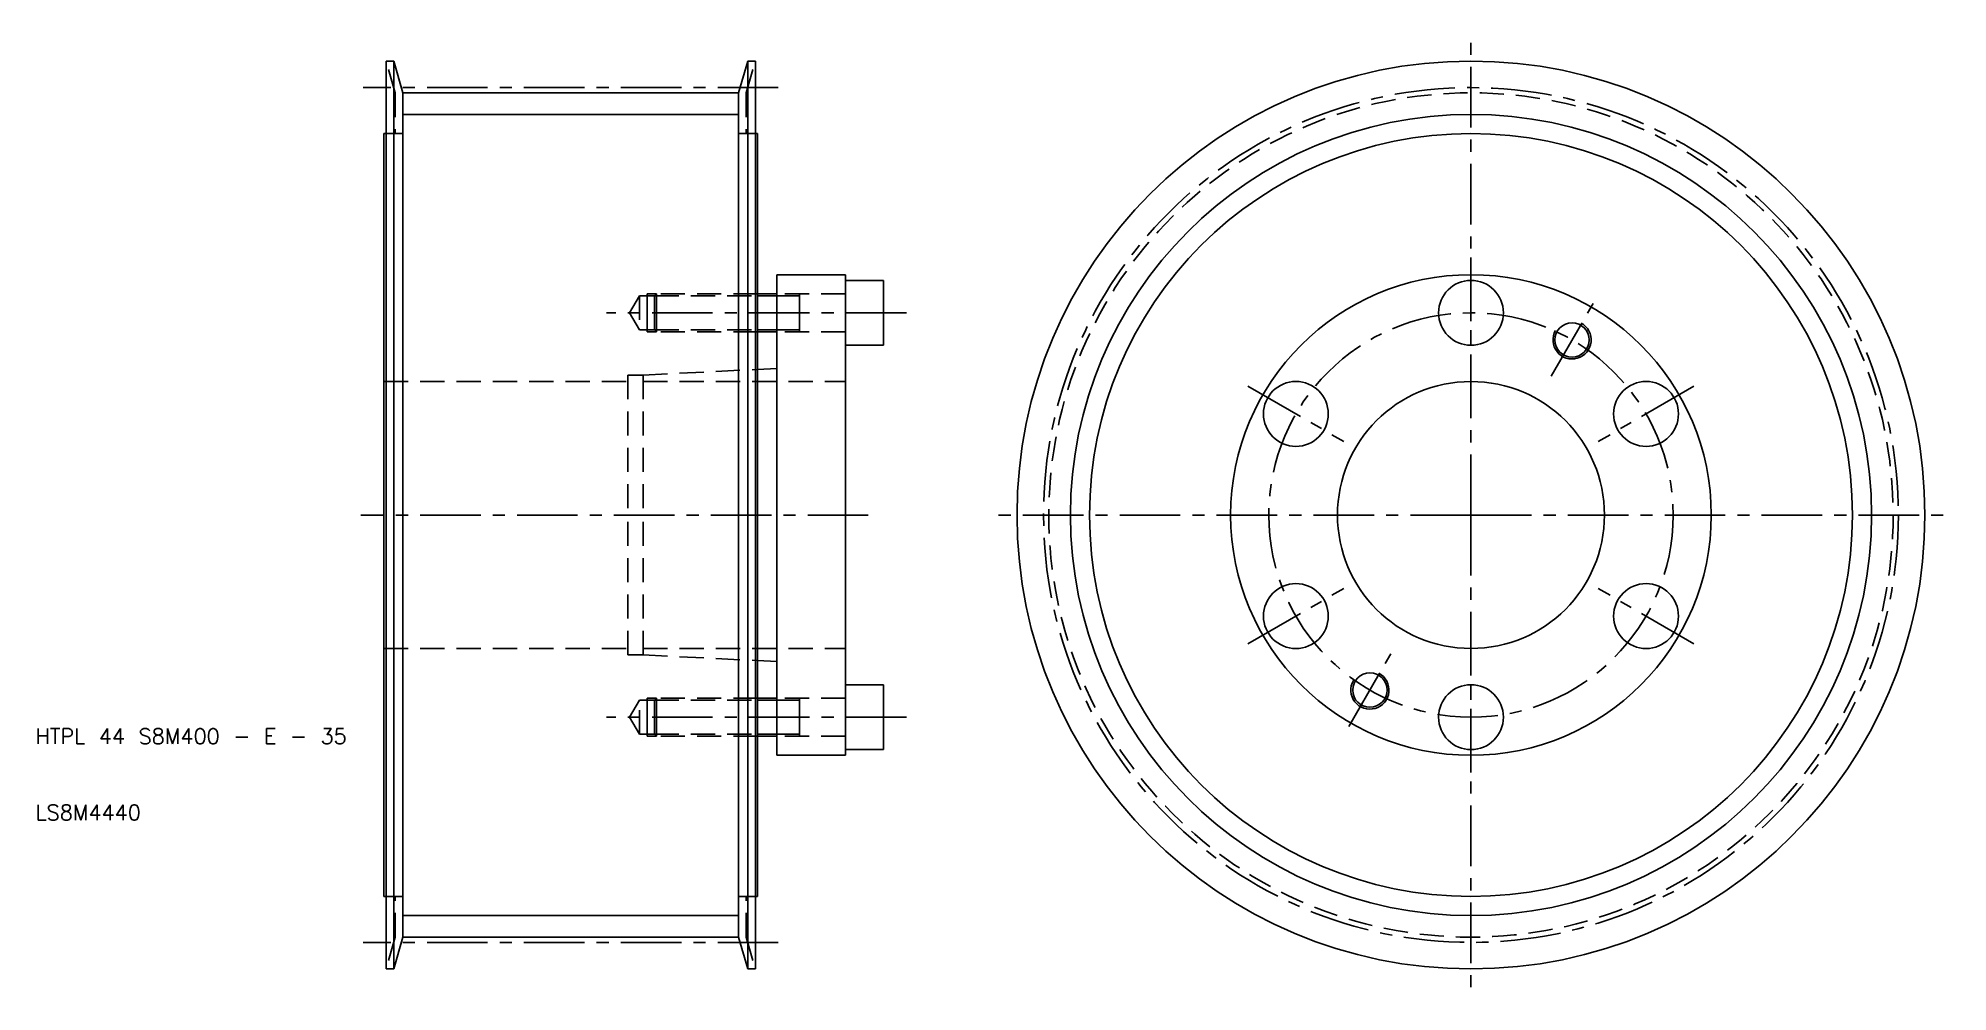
# Model space of a CAD drawing. Extents: x 4 to 254, y -12 to 112.
import ezdxf

# ---------------------------------------------------------------- set-up
doc = ezdxf.new("R2010")
doc.units = 0
doc.header["$LTSCALE"] = 0.25
doc.linetypes.add('CENTER', pattern=[50.8, 31.75, -6.35, 6.35, -6.35])
doc.linetypes.add('DASHED', pattern=[19.05, 12.7, -6.35])
doc.layers.get('0').update_dxf_attribs({"linetype": 'CONTINUOUS'})
doc.layers.add('CENTER', color=1, linetype='CENTER')
doc.styles.get("Standard").update_dxf_attribs({"font": 'txt.shx'})

msp = doc.modelspace()

# ---------------------------------------------------------------- linework, layer by layer
at = {"color": 3, "linetype": 'DASHED'}
for p, q in [((51, 105.335), (49.8, 109.5)), ((97, 105.335), (98.2, 109.5)), ((51, 105.335), (51, 100)), ((97, 105.335), (97, 100)), ((52, 100), (49.8, 100)), ((96, 100), (98.2, 100)), ((83, 78.75), (81.700962, 76.5)), ((83, 78.75), (83, 74.25)), ((85, 78.75), (83, 78.75)), ((85.25, 79), (84, 79)), ((84, 79), (84, 76.5)), ((85.25, 79), (85, 78.75)), ((85, 78.75), (98.5, 78.75)), ((85, 78.75), (85, 76.5)), ((98.5, 79), (85.25, 79)), ((85.25, 79), (85.25, 76.5)), ((110, 79), (101, 79)), ((101, 78.75), (104, 78.75)), ((104, 79), (104, 76.5)), ((83, 74.25), (81.700962, 76.5)), ((84, 74), (84, 76.5)), ((85, 74.25), (85, 76.5)), ((85.25, 74), (85.25, 76.5)), ((104, 74), (104, 76.5)), ((85, 74.25), (83, 74.25)), ((85.25, 74), (84, 74)), ((85, 74.25), (98.5, 74.25)), ((85.25, 74), (85, 74.25)), ((98.5, 74), (85.25, 74)), ((101, 74.25), (104, 74.25)), ((110, 74), (101, 74)), ((81.5, 68.35), (81.5, 50)), ((81.5, 68.35), (83.5, 68.35)), ((83.5, 68.35), (98.5, 69.078571)), ((83.5, 68.35), (83.5, 50)), ((49.5, 67.5), (81.5, 67.5)), ((83.5, 67.5), (110, 67.5)), ((81.5, 31.65), (81.5, 50)), ((83.5, 31.65), (83.5, 50)), ((49.5, 32.5), (81.5, 32.5)), ((81.5, 31.65), (83.5, 31.65)), ((83.5, 32.5), (110, 32.5)), ((83.5, 31.65), (98.5, 30.921429)), ((83, 25.75), (81.700962, 23.5)), ((83, 21.25), (83, 25.75)), ((85, 25.75), (83, 25.75)), ((85.25, 26), (84, 26)), ((84, 26), (84, 23.5)), ((85.25, 26), (85, 25.75)), ((85, 25.75), (98.5, 25.75)), ((85, 25.75), (85, 23.5)), ((98.5, 26), (85.25, 26)), ((85.25, 26), (85.25, 23.5)), ((110, 26), (101, 26)), ((101, 25.75), (104, 25.75)), ((104, 26), (104, 23.5)), ((83, 21.25), (81.700962, 23.5)), ((84, 21), (84, 23.5)), ((85, 21.25), (85, 23.5)), ((85.25, 21), (85.25, 23.5)), ((104, 21), (104, 23.5)), ((85, 21.25), (83, 21.25)), ((85.25, 21), (84, 21)), ((85, 21.25), (98.5, 21.25)), ((85.25, 21), (85, 21.25)), ((98.5, 21), (85.25, 21)), ((101, 21.25), (104, 21.25)), ((110, 21), (101, 21)), ((52, 0), (49.8, 0)), ((51, -5.335), (51, 0)), ((96, 0), (98.2, 0)), ((97, -5.335), (97, 0)), ((51, -5.335), (49.8, -9.5)), ((97, -5.335), (98.2, -9.5))]:
    msp.add_line(p, q, dxfattribs=at)
for p, q in [((49.8, 109.5), (49.8, 100)), ((50.8, 109.5), (49.8, 109.5)), ((50.8, 109.5), (50.8, -9.5)), ((52, 105.335), (50.8, 109.5)), ((96, 105.335), (97.2, 109.5)), ((97.2, 109.5), (97.2, -9.5)), ((97.2, 109.5), (98.2, 109.5)), ((98.2, 109.5), (98.2, 100)), ((96, 105.335), (52, 105.335)), ((52, 105.335), (52, 100)), ((96, 105.335), (96, 100)), ((49.5, 100), (49.5, 50)), ((49.8, 100), (49.5, 100)), ((49.8, 100), (49.8, 50)), ((52, 100), (52, 0)), ((96, 100), (96, 0)), ((98.2, 100), (98.2, 50)), ((98.2, 100), (98.5, 100)), ((98.5, 100), (98.5, 79)), ((101, 81.5), (110, 81.5)), ((101, 81.5), (101, 79)), ((110, 81.5), (110, 80.75)), ((110, 80.75), (115, 80.75)), ((110, 80.75), (110, 72.25)), ((115, 80.75), (115, 76.5)), ((98.5, 79), (98.5, 74)), ((101, 79), (98.5, 79)), ((101, 79), (101, 74)), ((115, 72.25), (115, 76.5)), ((98.5, 74), (98.5, 69.078571)), ((101, 74), (98.5, 74)), ((101, 74), (101, 69.2)), ((110, 72.25), (115, 72.25)), ((110, 72.25), (110, 50)), ((101, 69.2), (98.5, 69.078571)), ((98.5, 69.078571), (98.5, 50)), ((101, 69.2), (101, 50)), ((49.5, 0), (49.5, 50)), ((49.8, 0), (49.8, 50)), ((98.2, 0), (98.2, 50)), ((98.5, 30.921429), (98.5, 50)), ((101, 30.8), (101, 50)), ((110, 27.75), (110, 50)), ((98.5, 26), (98.5, 30.921429)), ((101, 30.8), (98.5, 30.921429)), ((101, 26), (101, 30.8)), ((110, 27.75), (115, 27.75)), ((110, 19.25), (110, 27.75)), ((115, 27.75), (115, 23.5)), ((98.5, 21), (98.5, 26)), ((101, 26), (98.5, 26)), ((101, 21), (101, 26)), ((115, 19.25), (115, 23.5)), ((98.5, 0), (98.5, 21)), ((101, 21), (98.5, 21)), ((101, 18.5), (101, 21)), ((101, 18.5), (110, 18.5)), ((110, 19.25), (115, 19.25)), ((110, 18.5), (110, 19.25)), ((49.8, 0), (49.5, 0)), ((49.8, -9.5), (49.8, 0)), ((52, -5.335), (52, 0)), ((96, -5.335), (96, 0)), ((98.2, -9.5), (98.2, 0)), ((98.2, 0), (98.5, 0)), ((52, -5.335), (50.8, -9.5)), ((96, -5.335), (52, -5.335)), ((96, -5.335), (97.2, -9.5)), ((50.8, -9.5), (49.8, -9.5)), ((97.2, -9.5), (98.2, -9.5))]:
    msp.add_line(p, q)
at = {"color": 3}
for p, q in [((96, 102.505), (52, 102.505)), ((101, 78.75), (98.5, 78.75)), ((101, 74.25), (98.5, 74.25)), ((101, 25.75), (98.5, 25.75)), ((101, 21.25), (98.5, 21.25)), ((96, -2.505), (52, -2.505))]:
    msp.add_line(p, q, dxfattribs=at)
for centre, radius in [((192, 50), 59.5), ((192, 50), 50), ((192, 50), 31.5), ((192, 50), 31.5), ((192, 76.5), 4.25), ((205.25, 72.949673), 2.25), ((169.050327, 63.25), 4.25), ((192, 50), 17.5), ((214.949673, 63.25), 4.25), ((169.050327, 36.75), 4.25), ((214.949673, 36.75), 4.25), ((178.75, 27.050327), 2.25), ((192, 23.5), 4.25)]:
    msp.add_circle(centre, radius)
at = {"color": 3, "linetype": 'DASHED'}
msp.add_circle((192, 50), 55.335, dxfattribs=at)
at = {"color": 3}
msp.add_circle((192, 50), 52.505, dxfattribs=at)
for centre in [(205.25, 72.949673), (178.75, 27.050327)]:
    msp.add_arc(centre, 2.5, 150, 62, dxfattribs=at)
at = {"layer": 'CENTER', "color": 1, "linetype": 'CENTER'}
for p, q in [((192, 50), (192, 112.5)), ((101.2, 106.025), (46.8, 106.025)), ((192, 83.75), (192, 69.25)), ((202.5, 68.186533), (208, 77.712813)), ((118, 76.5), (78.700962, 76.5)), ((162.771643, 66.875), (175.329011, 59.625)), ((221.228357, 66.875), (208.670989, 59.625)), ((113, 50), (46.5, 50)), ((192, 50), (129.5, 50)), ((192, 50), (254.5, 50)), ((192, 50), (192, -12.5)), ((162.771643, 33.125), (175.329011, 40.375)), ((221.228357, 33.125), (208.670989, 40.375)), ((176, 22.287187), (181.5, 31.813467)), ((192, 16.25), (192, 30.75)), ((118, 23.5), (78.700962, 23.5)), ((101.2, -6.025), (46.8, -6.025))]:
    msp.add_line(p, q, dxfattribs=at)
for radius in [56.025, 26.5]:
    msp.add_circle((192, 50), radius, dxfattribs=at)

# ---------------------------------------------------------------- texts
for s, p in [('HTPL 44 S8M400 - E - 35', (3.856187, 20)), ('LS8M4440', (3.856187, 10))]:
    msp.add_text(s, height=2).set_placement(p)

doc.saveas('drawing.dxf')
